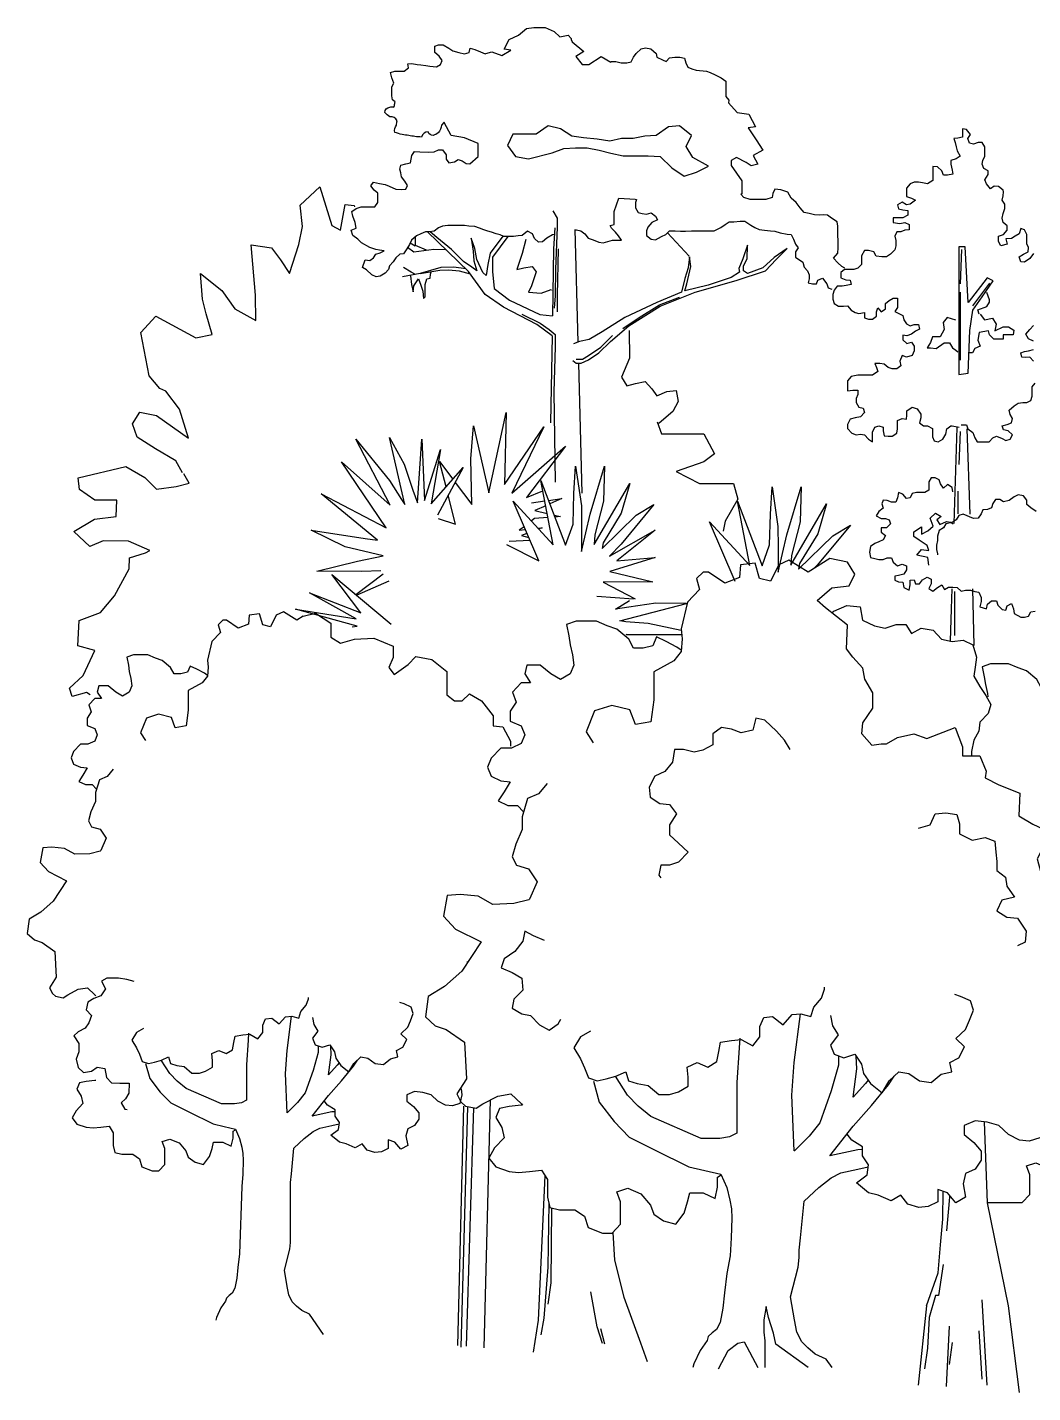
# Model space of a CAD drawing. Extents: x -0.07 to 1.79, y -0.88 to 0.27.
# Drawn here: x -0.075 to 0.722, y -0.811 to 0.271 of the extents above; entities that cross this region are included whole.
import ezdxf

# ---------------------------------------------------------------- set-up
doc = ezdxf.new("R2010")
doc.units = 0
doc.header["$LTSCALE"] = 0.5
doc.header["$MEASUREMENT"] = 0
doc.layers.add('TREES', color=7, linetype='CONTINUOUS')

msp = doc.modelspace()

# ---------------------------------------------------------------- linework, layer by layer
at = {"layer": 'TREES'}
for p, q in [((0.4496, 0.0895), (0.4324, 0.108)), ((0.6578, -0.0451), (0.6633, -0.046)), ((0.2739, -0.4702), (0.2739, -0.4694)), ((0.2661, -0.7737), (0.271, -0.5841)), ((0.2871, -0.7755), (0.2921, -0.579))]:
    msp.add_line(p, q, dxfattribs=at)
msp.add_lwpolyline([(0.2552, 0.1953), (0.2534, 0.1933, -0.104351), (0.2507, 0.1871, -0.063312), (0.2468, 0.185, -0.359304), (0.2428, 0.1879, 0.346354), (0.2375, 0.1838, -0.011926), (0.2322, 0.1842, -0.000846), (0.2273, 0.185, 0.004158), (0.222, 0.1858, -0.031091), (0.2163, 0.1875, -0.204096), (0.2176, 0.1933, 0.007883), (0.2181, 0.1966, 0.32701), (0.2123, 0.1999, -0.019597), (0.2083, 0.2032, -0.373033), (0.2123, 0.2074, -0.207059), (0.2154, 0.2074, 0.052957), (0.2163, 0.2103, 0.015503), (0.2165, 0.2118), (0.2145, 0.2134), (0.2139, 0.2164), (0.2139, 0.2235), (0.2154, 0.2266), (0.2139, 0.2308), (0.213, 0.235), (0.2162, 0.2359), (0.2238, 0.2359), (0.2272, 0.2387), (0.2267, 0.2417), (0.2299, 0.2421), (0.2339, 0.2413), (0.2369, 0.2409), (0.2409, 0.2405), (0.244, 0.2399), (0.2493, 0.2395), (0.2525, 0.2413), (0.2538, 0.2444), (0.2514, 0.2478), (0.2481, 0.2508), (0.2481, 0.2557), (0.251, 0.2569), (0.2546, 0.2569), (0.259, 0.2541), (0.2622, 0.252), (0.267, 0.2508), (0.2715, 0.2496), (0.2753, 0.2508), (0.2759, 0.2541), (0.2797, 0.2532), (0.2841, 0.2512), (0.2879, 0.2497), (0.2883, 0.25), (0.2931, 0.2513), (0.3011, 0.2484), (0.3082, 0.2525), (0.3029, 0.2533), (0.3068, 0.2612), (0.3143, 0.2645), (0.3205, 0.2699), (0.3263, 0.2707), (0.3355, 0.2707), (0.3426, 0.2674), (0.347, 0.2633), (0.3537, 0.2645), (0.3559, 0.262), (0.3559, 0.2612), (0.3567, 0.2591), (0.366, 0.2517), (0.3598, 0.2475), (0.3647, 0.2413), (0.37, 0.2413), (0.3797, 0.2475), (0.3873, 0.243), (0.388, 0.2437), (0.3915, 0.2437), (0.3955, 0.2425), (0.4, 0.2425), (0.4036, 0.2433), (0.4053, 0.247), (0.4074, 0.25), (0.4114, 0.2537), (0.415, 0.2545), (0.419, 0.2537), (0.4234, 0.25), (0.4238, 0.247), (0.4283, 0.245), (0.4312, 0.2437), (0.4339, 0.2466), (0.438, 0.247), (0.442, 0.247), (0.4458, 0.2462), (0.4468, 0.2425), (0.4485, 0.2391), (0.4517, 0.2379), (0.455, 0.2367), (0.4631, 0.2359), (0.4662, 0.235), (0.4702, 0.233), (0.4747, 0.2308), (0.4785, 0.228), (0.4785, 0.216), (0.4808, 0.213), (0.4805, 0.2109)], format="xyb", dxfattribs=at)
for points in [[(0.4805, 0.2109), (0.4875, 0.2032), (0.4968, 0.202), (0.5021, 0.192), (0.4963, 0.1912), (0.5025, 0.1817), (0.5078, 0.1734), (0.5003, 0.1693), (0.5038, 0.1622), (0.4985, 0.161), (0.4946, 0.1635), (0.487, 0.1676), (0.4828, 0.1651)], [(0.2758, 0.1627), (0.2823, 0.1685), (0.2823, 0.1787), (0.2714, 0.1831), (0.261, 0.185), (0.2553, 0.1952), (0.2552, 0.1953)], [(0.6982, 0.1416), (0.6946, 0.1445), (0.6912, 0.1449), (0.6881, 0.1428), (0.6849, 0.1466), (0.6838, 0.1498), (0.6863, 0.154), (0.6863, 0.1571), (0.6829, 0.1588), (0.6816, 0.1622), (0.682, 0.1653), (0.6838, 0.1687), (0.6838, 0.176), (0.6816, 0.1794), (0.6784, 0.1794), (0.6746, 0.1781), (0.6715, 0.179), (0.6701, 0.1826), (0.6724, 0.1859), (0.6692, 0.1897), (0.6659, 0.1903), (0.6659, 0.1838), (0.6623, 0.183), (0.6592, 0.1826), (0.6601, 0.1794), (0.661, 0.176), (0.6618, 0.1729), (0.6641, 0.1687), (0.661, 0.1666), (0.6567, 0.1653), (0.6567, 0.1622), (0.6578, 0.1575), (0.6583, 0.1544), (0.654, 0.1535), (0.6509, 0.1535), (0.6495, 0.1571), (0.6461, 0.1601), (0.6426, 0.1605), (0.6426, 0.1493), (0.6383, 0.1466), (0.6343, 0.1475), (0.6311, 0.1481), (0.6278, 0.1481), (0.6246, 0.1466), (0.6215, 0.1432), (0.6215, 0.1367), (0.6255, 0.1355), (0.6287, 0.1338), (0.6246, 0.1306), (0.6215, 0.1302), (0.6181, 0.1321), (0.6145, 0.1302), (0.6154, 0.1268), (0.6186, 0.126), (0.6228, 0.1256), (0.6228, 0.122), (0.6186, 0.1199), (0.6112, 0.1199), (0.6112, 0.1161), (0.6163, 0.1153), (0.6204, 0.1161), (0.6237, 0.1144), (0.6237, 0.1104), (0.6204, 0.11), (0.6172, 0.1088), (0.6141, 0.1088), (0.6123, 0.1052), (0.6132, 0.1018), (0.6132, 0.0976), (0.6123, 0.0945), (0.6089, 0.0911), (0.6058, 0.089), (0.602, 0.089), (0.5975, 0.0894), (0.5957, 0.0928), (0.5914, 0.094), (0.5883, 0.094), (0.586, 0.0898), (0.586, 0.0829), (0.5831, 0.0798), (0.58, 0.0789), (0.5726, 0.0789), (0.5695, 0.0764), (0.5695, 0.0722), (0.5735, 0.0707), (0.5769, 0.0703), (0.5777, 0.0669), (0.5739, 0.0661), (0.5708, 0.0657), (0.5668, 0.0657), (0.5643, 0.0625), (0.5634, 0.0591), (0.5634, 0.0554), (0.5643, 0.0518), (0.5677, 0.0497), (0.5717, 0.0497), (0.5748, 0.0501), (0.5777, 0.0467), (0.5809, 0.0449), (0.584, 0.044), (0.5883, 0.0449), (0.5883, 0.0406), (0.5914, 0.0394), (0.5948, 0.0394), (0.5979, 0.0419), (0.5979, 0.0453), (0.5988, 0.0484), (0.6015, 0.0453), (0.6049, 0.0476), (0.6049, 0.0518), (0.608, 0.0543), (0.6112, 0.0562), (0.6145, 0.0562), (0.6145, 0.0488), (0.6123, 0.0457), (0.6186, 0.0423), (0.6195, 0.039), (0.6215, 0.0358), (0.6246, 0.0341), (0.6278, 0.0354), (0.6311, 0.0354), (0.632, 0.0316), (0.6287, 0.0299), (0.6255, 0.0276), (0.6219, 0.0263), (0.6186, 0.0268), (0.6186, 0.023), (0.6219, 0.0203), (0.6255, 0.0213), (0.6278, 0.0181), (0.6278, 0.0144), (0.626, 0.0108), (0.6215, 0.0095), (0.6181, 0.0108), (0.6163, 0.0062), (0.6172, 0.0026), (0.6141, 0.0001), (0.6103, 0.0001), (0.6071, 0.0013), (0.604, 0.0039), (0.6006, 0.0045), (0.5966, 0.0045), (0.5979, 0.0013), (0.5988, -0.002), (0.5948, -0.0048), (0.5831, -0.0048), (0.5777, -0.006), (0.5748, -0.0094), (0.5748, -0.0172), (0.5791, -0.0168), (0.5831, -0.0168), (0.5831, -0.0201), (0.5818, -0.0233), (0.5818, -0.0266), (0.584, -0.0302), (0.5874, -0.031), (0.5883, -0.0344), (0.5851, -0.0378), (0.5809, -0.0388), (0.5769, -0.0397), (0.5748, -0.0439), (0.5748, -0.047), (0.5782, -0.0508), (0.5818, -0.0521), (0.5851, -0.0517), (0.5883, -0.0521), (0.5914, -0.0556), (0.5948, -0.0577), (0.5948, -0.05), (0.5966, -0.046), (0.5997, -0.0451), (0.6031, -0.046), (0.6031, -0.0491), (0.604, -0.0529), (0.6071, -0.0533), (0.6103, -0.0533), (0.6141, -0.0508), (0.6145, -0.0474), (0.6145, -0.0409), (0.6181, -0.0392), (0.6215, -0.0397), (0.6219, -0.0365), (0.6219, -0.0332), (0.626, -0.0302), (0.6302, -0.0315), (0.6329, -0.0357), (0.6329, -0.0388), (0.632, -0.0426), (0.6352, -0.0451), (0.6383, -0.0451), (0.6421, -0.047), (0.6421, -0.0538), (0.6435, -0.0569), (0.6466, -0.0577), (0.6504, -0.0556), (0.6527, -0.0517), (0.6535, -0.0474), (0.6567, -0.0451), (0.6578, -0.0451)], [(0.3426, 0.1066), (0.3411, 0.1062), (0.3367, 0.1038), (0.3333, 0.1008), (0.3301, 0.1004), (0.327, 0.1034), (0.3253, 0.107), (0.3213, 0.1091), (0.3173, 0.1058), (0.3139, 0.1054), (0.3103, 0.105), (0.3027, 0.105), (0.2998, 0.1062), (0.2966, 0.107), (0.293, 0.1084), (0.29, 0.1091), (0.2869, 0.1103), (0.2833, 0.1115), (0.2797, 0.1129), (0.2749, 0.1133), (0.2715, 0.1137), (0.2582, 0.1137), (0.2542, 0.1133), (0.251, 0.1119), (0.2476, 0.1091), (0.2436, 0.1087), (0.2405, 0.1087), (0.2369, 0.107), (0.2335, 0.1054), (0.2295, 0.102), (0.228, 0.0987), (0.2259, 0.0951), (0.2232, 0.0913), (0.2202, 0.0909), (0.217, 0.088), (0.2149, 0.085), (0.2122, 0.0818), (0.2113, 0.0789), (0.2086, 0.0759), (0.2048, 0.0735), (0.2016, 0.0731), (0.1981, 0.0747), (0.194, 0.0785), (0.1907, 0.0805), (0.1928, 0.0864), (0.1964, 0.086), (0.1993, 0.088), (0.2012, 0.0909), (0.2048, 0.0921), (0.2078, 0.0937), (0.2042, 0.0941), (0.2012, 0.0947), (0.1964, 0.0963), (0.19, 0.1), (0.1871, 0.1028), (0.1831, 0.1058), (0.1818, 0.1099), (0.1858, 0.1115), (0.1848, 0.1161), (0.1831, 0.1212), (0.1822, 0.1248), (0.1858, 0.1273), (0.1896, 0.1285), (0.2004, 0.1285), (0.2029, 0.1319), (0.2029, 0.1394), (0.1999, 0.1418), (0.1972, 0.1451), (0.1993, 0.1481), (0.2042, 0.1471), (0.2086, 0.1463), (0.2118, 0.1448), (0.217, 0.1426), (0.2215, 0.1422), (0.2251, 0.1426), (0.2263, 0.1455), (0.2242, 0.1489), (0.2215, 0.1523), (0.221, 0.1554), (0.2202, 0.1584), (0.221, 0.1614), (0.2251, 0.1626), (0.2286, 0.1633), (0.2299, 0.1691), (0.232, 0.1724), (0.236, 0.172), (0.2428, 0.1717), (0.2476, 0.172), (0.251, 0.1736), (0.2542, 0.1736), (0.2569, 0.1697), (0.2569, 0.1663), (0.259, 0.1633), (0.2635, 0.1641), (0.2666, 0.1659), (0.2696, 0.1649), (0.2727, 0.1629), (0.2758, 0.1627)], [(0.4828, 0.1651), (0.4828, 0.1612), (0.4911, 0.1491), (0.4911, 0.1389), (0.4904, 0.1386)], [(0.0481, -0.0823), (0.0429, -0.0727), (0.0268, -0.0631), (0.0122, -0.0541), (0.0085, -0.0434), (0.0142, -0.0342), (0.0275, -0.0368), (0.0528, -0.0547), (0.0457, -0.0319), (0.0349, -0.0176), (0.0301, -0.0154), (0.0218, -0.0055), (0.0151, 0.029), (0.0269, 0.0418), (0.0587, 0.0247), (0.0717, 0.0274), (0.067, 0.0436), (0.0639, 0.0554), (0.0624, 0.0757), (0.0792, 0.0621), (0.0897, 0.0478), (0.1063, 0.0385), (0.106, 0.0585), (0.1025, 0.0984), (0.1185, 0.0959), (0.1257, 0.0866), (0.1328, 0.0758), (0.1403, 0.0987), (0.1433, 0.113), (0.1414, 0.1299), (0.157, 0.1443), (0.1664, 0.1137), (0.1732, 0.1101), (0.1769, 0.1303), (0.184, 0.1296), (0.1845, 0.1285)], [(0.5727, 0.0799), (0.5704, 0.0812), (0.5672, 0.0842), (0.5638, 0.0877), (0.5672, 0.0917), (0.5676, 0.0959), (0.5676, 0.102), (0.5672, 0.1055), (0.5672, 0.1131), (0.5666, 0.1166), (0.5623, 0.1196), (0.559, 0.1218), (0.5558, 0.1222), (0.5524, 0.1218), (0.5488, 0.1222), (0.5444, 0.1232), (0.5406, 0.1241), (0.5374, 0.1277), (0.5341, 0.1319), (0.5303, 0.1354), (0.5277, 0.14), (0.5222, 0.1419), (0.5174, 0.1425), (0.5157, 0.139), (0.5153, 0.1358), (0.5102, 0.1344), (0.4978, 0.1344), (0.4929, 0.1358), (0.4904, 0.1386)], [(0.7222, 0.0915), (0.7193, 0.0875), (0.7152, 0.0846), (0.7121, 0.085), (0.711, 0.089), (0.7143, 0.0911), (0.7179, 0.0928), (0.7184, 0.0962), (0.717, 0.0993), (0.717, 0.1067), (0.7152, 0.1104), (0.7121, 0.1113), (0.711, 0.1071), (0.7078, 0.1052), (0.7047, 0.1035), (0.7004, 0.1031), (0.7013, 0.0989), (0.6964, 0.0976), (0.6946, 0.101), (0.6946, 0.1052), (0.6986, 0.1067), (0.7013, 0.11), (0.7013, 0.1134), (0.6982, 0.1161), (0.6973, 0.1195), (0.6982, 0.1231), (0.6995, 0.1273), (0.6995, 0.1306), (0.6973, 0.1338), (0.6982, 0.1371), (0.6986, 0.1403), (0.6982, 0.1416)], [(0.3593, 0.1103), (0.3601, 0.1103), (0.3637, 0.1095), (0.3669, 0.107), (0.3694, 0.1038), (0.3734, 0.1024), (0.3778, 0.1004), (0.3814, 0.1), (0.3888, 0.102), (0.396, 0.102), (0.3936, 0.1054), (0.3911, 0.1084), (0.388, 0.1115), (0.387, 0.1137), (0.3901, 0.1146), (0.3901, 0.1248), (0.3937, 0.1355), (0.4067, 0.1345), (0.4077, 0.1342), (0.407, 0.1319), (0.407, 0.1277), (0.4091, 0.1241), (0.4123, 0.1232), (0.4157, 0.1228), (0.4195, 0.1237), (0.4227, 0.1212), (0.4243, 0.1182), (0.4199, 0.116), (0.4167, 0.1125), (0.4157, 0.1095), (0.4157, 0.1059), (0.4195, 0.103), (0.4227, 0.1024), (0.4275, 0.105), (0.4309, 0.1065), (0.434, 0.1095), (0.4383, 0.1095), (0.4427, 0.1091), (0.4465, 0.1091), (0.4513, 0.1095), (0.4693, 0.1095), (0.4746, 0.1121), (0.4779, 0.1146), (0.4811, 0.1166), (0.4849, 0.1166), (0.4898, 0.1172), (0.4935, 0.1172), (0.4984, 0.1141), (0.5016, 0.1121), (0.5049, 0.1105), (0.5092, 0.1101), (0.514, 0.1095), (0.5174, 0.1091), (0.5216, 0.1079), (0.5271, 0.1069), (0.5303, 0.1065), (0.532, 0.103), (0.5336, 0.0988), (0.5357, 0.0959), (0.5336, 0.0929), (0.5336, 0.0887), (0.5395, 0.0846), (0.5406, 0.0806), (0.5433, 0.0777), (0.5444, 0.0745), (0.5444, 0.0715), (0.5438, 0.0684), (0.5471, 0.0674), (0.5503, 0.0674), (0.5514, 0.0705), (0.5552, 0.0719), (0.5585, 0.0674), (0.5596, 0.0644), (0.5626, 0.0632)], [(0.3414, 0.1254), (0.3448, 0.1196), (0.3448, 0.1124), (0.3437, 0.0792), (0.3433, 0.0579), (0.3425, 0.0482)], [(0.3409, 0.0263), (0.3288, 0.0354), (0.3023, 0.049), (0.2878, 0.0591), (0.2746, 0.0772), (0.2421, 0.1087)], [(0.2769, 0.1037), (0.2785, 0.0934), (0.2789, 0.0856), (0.2812, 0.0778), (0.2773, 0.0808), (0.2706, 0.0852), (0.2611, 0.0948), (0.2497, 0.1041), (0.2443, 0.1088)], [(0.343, 0.1118), (0.3421, 0.0953), (0.3412, 0.0422)], [(0.3616, 0.0214), (0.3591, 0.1106)], [(0.2323, 0.0974), (0.2285, 0.0997)], [(0.2414, 0.0941), (0.2327, 0.0978), (0.2327, 0.1047)], [(0.3019, 0.1053), (0.2919, 0.0919), (0.2899, 0.0827), (0.2887, 0.0742), (0.2859, 0.0764), (0.2812, 0.0867), (0.2796, 0.0956), (0.2769, 0.1037)], [(0.3059, 0.105), (0.2938, 0.0885), (0.2938, 0.0772), (0.2951, 0.0637), (0.3071, 0.0546), (0.3312, 0.0433), (0.3412, 0.0422)], [(0.3201, 0.1026), (0.3171, 0.0915), (0.313, 0.0788), (0.3185, 0.0803), (0.3251, 0.0813), (0.3282, 0.0769), (0.3247, 0.0659), (0.3223, 0.0608), (0.3323, 0.0602), (0.3401, 0.0629), (0.3404, 0.0625)], [(0.3573, 0.0067), (0.36, 0.0046), (0.3638, 0.0046), (0.3698, 0.0072), (0.3779, 0.0128), (0.3871, 0.0219), (0.4017, 0.0341), (0.4266, 0.0498), (0.4542, 0.0609), (0.4866, 0.0701), (0.5099, 0.0777), (0.5185, 0.0868), (0.5272, 0.0954), (0.5169, 0.0883), (0.5077, 0.0802), (0.4958, 0.0756), (0.4926, 0.0777), (0.4926, 0.0817), (0.4953, 0.0873), (0.4958, 0.098), (0.492, 0.0873), (0.4888, 0.0797), (0.4893, 0.0767), (0.4828, 0.0726), (0.4644, 0.0665), (0.446, 0.062), (0.4477, 0.0675), (0.4509, 0.0812), (0.4498, 0.0888), (0.4487, 0.0802), (0.446, 0.0716), (0.4433, 0.0609), (0.4239, 0.0528), (0.3984, 0.0407), (0.3806, 0.0295), (0.3703, 0.0234), (0.3627, 0.0219), (0.3579, 0.0199)], [(0.2564, 0.0945), (0.2473, 0.0948), (0.2315, 0.0926), (0.2264, 0.0963)], [(0.3456, 0.0951), (0.3448, 0.0583), (0.3448, 0.0453)], [(0.6651, 0.0947), (0.6641, 0.0676)], [(0.2725, 0.0793), (0.2631, 0.0808), (0.2528, 0.0804), (0.2363, 0.0756), (0.2225, 0.073)], [(0.2327, 0.0749), (0.2292, 0.0767), (0.2233, 0.0804)], [(0.2287, 0.0738), (0.2294, 0.0669), (0.2308, 0.0612), (0.2315, 0.0659), (0.235, 0.0715), (0.2368, 0.0665), (0.2386, 0.0616), (0.2389, 0.056), (0.2403, 0.0573), (0.2403, 0.0622), (0.2403, 0.0669), (0.2417, 0.0715), (0.2442, 0.0721), (0.2445, 0.0751), (0.2452, 0.0771)], [(0.2363, 0.0756), (0.252, 0.0782), (0.2591, 0.0786), (0.2674, 0.0778), (0.2759, 0.0754)], [(0.6875, 0.068), (0.6739, 0.05)], [(0.3968, 0.032), (0.4098, 0.0407), (0.426, 0.0508), (0.4417, 0.0569)], [(0.6641, 0.061), (0.6641, 0.0071)], [(0.6791, 0.0435), (0.6781, 0.047), (0.6852, 0.0496), (0.6875, 0.0531), (0.6875, 0.0549), (0.6852, 0.0606)], [(0.317, 0.0434), (0.3315, 0.0364), (0.3385, 0.0313), (0.3433, 0.0273), (0.3433, 0.0178), (0.3422, -0.0184), (0.3433, -0.0897)], [(0.68, 0.0435), (0.6833, 0.0391), (0.6898, 0.0404), (0.6926, 0.0356), (0.6917, 0.0303), (0.6982, 0.0334), (0.7025, 0.0334), (0.7067, 0.0308), (0.7062, 0.0272), (0.6982, 0.0272), (0.6982, 0.0237), (0.6908, 0.0237), (0.6875, 0.0272), (0.6866, 0.0303), (0.6791, 0.029), (0.6781, 0.0229), (0.68, 0.018), (0.6758, 0.0163), (0.6739, 0.0128), (0.6707, 0.0128)], [(0.6608, 0.0386), (0.6538, 0.0408), (0.6506, 0.0369), (0.6515, 0.0312), (0.6482, 0.0255), (0.6422, 0.0255), (0.6407, 0.0211), (0.6379, 0.0167), (0.6407, 0.0167), (0.645, 0.0163), (0.6515, 0.0207), (0.6557, 0.0207), (0.658, 0.0167), (0.6608, 0.015), (0.6623, 0.0137)], [(0.7222, 0.0221), (0.7184, 0.0238), (0.7161, 0.0276), (0.7193, 0.0312), (0.7222, 0.0345)], [(0.3409, 0.0263), (0.3397, -0.0427)], [(0.36, 0.0077), (0.3649, 0.0077), (0.3698, 0.0107), (0.3795, 0.0173), (0.3887, 0.0265)], [(0.4019, 0.0304), (0.4023, 0.0085), (0.3959, -0.0065), (0.4, -0.0132), (0.4069, -0.0114), (0.4147, -0.0099), (0.4199, -0.0157), (0.4238, -0.0213), (0.4319, -0.0178), (0.4391, -0.0171), (0.4408, -0.0257), (0.4366, -0.0336), (0.4258, -0.0428), (0.4241, -0.0434)], [(0.7222, 0.0062), (0.7193, 0.0095), (0.7161, 0.0091), (0.713, 0.0095), (0.7121, 0.0127), (0.7152, 0.0139), (0.7184, 0.0144), (0.7222, 0.0156)], [(0.3648, -0.0983), (0.362, 0.0046)], [(0.665, -0.0443), (0.6692, -0.0443), (0.6701, -0.0474), (0.6742, -0.0504), (0.6758, -0.0546), (0.6775, -0.0577), (0.6872, -0.0577), (0.6899, -0.0546), (0.693, -0.0533), (0.6973, -0.055), (0.7004, -0.0565), (0.7038, -0.0556), (0.7056, -0.0521), (0.7022, -0.0491), (0.6986, -0.0483), (0.6973, -0.0451), (0.7013, -0.0439), (0.7047, -0.0426), (0.7056, -0.0392), (0.7038, -0.0361), (0.7029, -0.0327), (0.7069, -0.0292), (0.7101, -0.0271), (0.7139, -0.0266), (0.717, -0.0266), (0.7202, -0.025), (0.7213, -0.0216), (0.7213, -0.0142), (0.7235, -0.0111)], [(0.2641, -0.0898), (0.2772, -0.1074), (0.2766, -0.0712), (0.2786, -0.0449), (0.2908, -0.0981), (0.3044, -0.0344), (0.3032, -0.0916), (0.3344, -0.0458), (0.3089, -0.0984), (0.3514, -0.061), (0.3205, -0.1018), (0.3336, -0.0964)], [(0.4242, -0.0419), (0.4275, -0.0513), (0.4611, -0.0513), (0.4695, -0.0671), (0.4611, -0.0734), (0.4393, -0.0812), (0.4577, -0.0907), (0.4846, -0.0907), (0.4879, -0.1032), (0.4779, -0.1205), (0.4765, -0.1284)], [(0.6595, -0.1225), (0.6618, -0.0464)], [(0.6641, -0.0495), (0.6632, -0.0757)], [(0.6694, -0.0475), (0.6718, -0.1151)], [(0.2052, -0.1598), (0.1902, -0.1603), (0.1545, -0.1602), (0.1868, -0.1523), (0.2072, -0.1479), (0.1771, -0.1409), (0.1501, -0.1276), (0.1928, -0.1342), (0.2026, -0.1356), (0.158, -0.0989), (0.2094, -0.1259), (0.174, -0.0736), (0.2125, -0.1079), (0.1853, -0.0557), (0.212, -0.0884), (0.2215, -0.1035), (0.2243, -0.1074), (0.2122, -0.0542), (0.2236, -0.0755), (0.2307, -0.0959), (0.2342, -0.1061), (0.2376, -0.0555), (0.2397, -0.1041), (0.2526, -0.0637), (0.2452, -0.1068), (0.2704, -0.0781), (0.25, -0.1157)], [(0.2569, -0.0934), (0.2517, -0.0732), (0.2623, -0.0873)], [(-0.025, -0.258), (-0.028, -0.2563), (-0.0392, -0.2595), (-0.0413, -0.2528), (-0.0305, -0.2428), (-0.0213, -0.2231), (-0.0349, -0.2193), (-0.0338, -0.1993), (-0.0168, -0.1929), (-0.0058, -0.1797), (0.0059, -0.1583), (0.0062, -0.1495), (0.0189, -0.1455), (0.0223, -0.1439), (0.0054, -0.1363), (-0.0146, -0.136), (-0.0253, -0.1406), (-0.0379, -0.1288), (-0.0216, -0.119), (-0.0044, -0.1169), (-0.004, -0.104), (-0.0214, -0.1038), (-0.0335, -0.0955), (-0.0344, -0.0863), (0.0033, -0.0773), (0.0182, -0.086), (0.0274, -0.0952), (0.0432, -0.093), (0.0533, -0.0904), (0.0493, -0.0831)], [(0.3047, -0.1389), (0.3304, -0.152), (0.31, -0.1047), (0.3417, -0.1392), (0.3321, -0.0883), (0.3516, -0.1395), (0.3575, -0.1228), (0.3581, -0.0985), (0.3595, -0.077), (0.3641, -0.1084), (0.3643, -0.1248), (0.3643, -0.1446), (0.3711, -0.1149), (0.3825, -0.077), (0.3816, -0.1047), (0.3748, -0.1313), (0.3742, -0.1389), (0.4025, -0.0906), (0.3957, -0.1143), (0.3813, -0.1378), (0.3805, -0.1423), (0.4076, -0.1158), (0.4215, -0.1073), (0.3955, -0.1387), (0.3864, -0.1483), (0.4226, -0.1276), (0.3921, -0.152), (0.4226, -0.1494), (0.3867, -0.1605), (0.4206, -0.1687), (0.3813, -0.1689), (0.4066, -0.182)], [(0.6583, -0.0973), (0.6578, -0.0939), (0.654, -0.0914), (0.6509, -0.0943), (0.6486, -0.091), (0.6475, -0.0878), (0.6444, -0.0861), (0.6412, -0.0861), (0.6394, -0.0893), (0.6394, -0.096), (0.6361, -0.0979), (0.6296, -0.0979), (0.626, -0.0987), (0.6246, -0.1021), (0.6215, -0.1025), (0.6186, -0.0992), (0.6154, -0.0979), (0.6145, -0.1021), (0.6132, -0.1055), (0.6098, -0.1055), (0.6062, -0.1042), (0.6031, -0.1038), (0.602, -0.1069), (0.6031, -0.1103), (0.5997, -0.1128), (0.5975, -0.1164), (0.6015, -0.1185), (0.6049, -0.1185), (0.608, -0.1194), (0.6089, -0.1227), (0.6058, -0.1259), (0.6015, -0.1259), (0.6015, -0.1292), (0.6049, -0.132), (0.6031, -0.1353), (0.5997, -0.137), (0.5966, -0.1383), (0.5932, -0.1406), (0.5923, -0.1452), (0.5932, -0.1492), (0.5966, -0.15), (0.5997, -0.1509), (0.6031, -0.1509), (0.6062, -0.1496), (0.6098, -0.1496), (0.6112, -0.153), (0.6145, -0.1559), (0.6181, -0.1547), (0.6215, -0.1559), (0.6215, -0.1591), (0.6195, -0.1625), (0.6154, -0.1637), (0.6123, -0.1641), (0.6123, -0.1673), (0.6154, -0.1685), (0.6186, -0.169), (0.6195, -0.1732), (0.6237, -0.1751), (0.6246, -0.1711), (0.6246, -0.1673), (0.6278, -0.1669), (0.6287, -0.1702), (0.632, -0.1702), (0.6343, -0.1669), (0.6379, -0.165), (0.6412, -0.1664), (0.6412, -0.1702), (0.6394, -0.1738), (0.6426, -0.1759), (0.6461, -0.1732), (0.6495, -0.1711), (0.6518, -0.1746), (0.6549, -0.1728), (0.6583, -0.1728), (0.6618, -0.1732), (0.665, -0.1759), (0.6684, -0.1751), (0.6724, -0.1751), (0.6758, -0.1763), (0.6789, -0.1767), (0.6807, -0.181), (0.6807, -0.1841), (0.6798, -0.1883), (0.6849, -0.19), (0.6858, -0.1862), (0.689, -0.1837), (0.693, -0.1837), (0.6941, -0.1871), (0.6973, -0.1904), (0.7004, -0.191), (0.7013, -0.1875), (0.7047, -0.1858), (0.7065, -0.19), (0.7069, -0.1936), (0.7121, -0.1965), (0.7152, -0.1965), (0.7184, -0.1957), (0.7202, -0.1923), (0.7235, -0.1919)], [(0.486, -0.1683), (0.4657, -0.1211), (0.4974, -0.1556), (0.4878, -0.1047), (0.5073, -0.1559), (0.5132, -0.1392), (0.5138, -0.1149), (0.5152, -0.0934), (0.5197, -0.1248), (0.52, -0.1412), (0.52, -0.161), (0.5268, -0.1313), (0.5381, -0.0934), (0.5373, -0.1211), (0.5305, -0.1477), (0.5299, -0.1553), (0.5582, -0.1069), (0.5514, -0.1307), (0.537, -0.1542), (0.5361, -0.1587), (0.5633, -0.1321), (0.5772, -0.1237), (0.5511, -0.1551), (0.5488, -0.1576)], [(0.6623, -0.0968), (0.6623, -0.1148)], [(0.2507, -0.1183), (0.2645, -0.123), (0.2586, -0.0999)], [(0.3245, -0.106), (0.3352, -0.1045)], [(0.3381, -0.1041), (0.3486, -0.1026), (0.3391, -0.1068)], [(0.7244, -0.1128), (0.7202, -0.1099), (0.717, -0.1074), (0.717, -0.1038), (0.7143, -0.1004), (0.7101, -0.0996), (0.7069, -0.1013), (0.7029, -0.1042), (0.6986, -0.1051), (0.6955, -0.1034), (0.6921, -0.1034), (0.6899, -0.1065), (0.689, -0.1099), (0.6858, -0.1112), (0.682, -0.1116), (0.6807, -0.1147), (0.6784, -0.1181), (0.6746, -0.1185), (0.6666, -0.1151), (0.6632, -0.116), (0.661, -0.1194), (0.6578, -0.1215), (0.6527, -0.1227), (0.6509, -0.1259), (0.6475, -0.128), (0.6461, -0.1324), (0.6461, -0.1358), (0.6453, -0.1395), (0.6453, -0.1431), (0.6461, -0.1465), (0.6461, -0.1473)], [(0.3376, -0.1177), (0.327, -0.1185), (0.3245, -0.1204)], [(0.3359, -0.1083), (0.3272, -0.1121), (0.337, -0.1144)], [(0.3425, -0.1157), (0.3476, -0.1169), (0.3431, -0.1173)], [(0.6394, -0.1555), (0.6384, -0.1493), (0.6298, -0.1475), (0.6336, -0.143), (0.6394, -0.1439), (0.6379, -0.1398), (0.6317, -0.1357), (0.6274, -0.1326), (0.6274, -0.129), (0.6336, -0.1249), (0.6336, -0.1308), (0.6384, -0.1281), (0.6427, -0.1245), (0.6403, -0.1182), (0.6447, -0.1141), (0.649, -0.1168), (0.6456, -0.1195), (0.648, -0.1231), (0.6533, -0.1209), (0.6567, -0.1213), (0.6586, -0.1227)], [(0.3187, -0.1249), (0.3149, -0.1278), (0.3197, -0.1272)], [(0.3296, -0.1261), (0.3329, -0.1257), (0.3302, -0.1267)], [(0.3234, -0.1358), (0.3069, -0.1366)], [(0.321, -0.1302), (0.3166, -0.1319), (0.3224, -0.1334)], [(0.5942, -0.2981), (0.5863, -0.289), (0.587, -0.2803), (0.595, -0.2688), (0.595, -0.2565), (0.5885, -0.2456), (0.587, -0.2369), (0.5791, -0.2282), (0.574, -0.2217), (0.5748, -0.2029), (0.5574, -0.1892), (0.5509, -0.1834), (0.5625, -0.1733), (0.5762, -0.1718), (0.5806, -0.1624), (0.5748, -0.153), (0.561, -0.1501), (0.5437, -0.1609), (0.5285, -0.1515), (0.5205, -0.1552), (0.514, -0.1682), (0.5053, -0.166), (0.5017, -0.1537), (0.4901, -0.1551), (0.4894, -0.1653), (0.4778, -0.1696), (0.4648, -0.1609), (0.4605, -0.1609), (0.4554, -0.166), (0.4576, -0.1747)], [(0.1825, -0.2043), (0.1865, -0.2037), (0.1377, -0.1903), (0.1857, -0.1979), (0.1487, -0.1772), (0.1894, -0.1931), (0.1664, -0.1627), (0.2135, -0.2022)], [(0.1855, -0.1787), (0.2071, -0.1623)], [(0.2116, -0.168), (0.1861, -0.1792)], [(0.4576, -0.1747), (0.4482, -0.1848), (0.4431, -0.2058), (0.4438, -0.2137), (0.4431, -0.2239), (0.4373, -0.2311), (0.4214, -0.2398), (0.4214, -0.2622), (0.4192, -0.2796), (0.4069, -0.2817), (0.4026, -0.2701), (0.3881, -0.2665), (0.3744, -0.2709), (0.3678, -0.2875), (0.3734, -0.2961)], [(0.4054, -0.1824), (0.3762, -0.1802)], [(0.4432, -0.2071), (0.4171, -0.2017), (0.3993, -0.2002), (0.3945, -0.1996), (0.4473, -0.1857), (0.4231, -0.1854), (0.4018, -0.1886), (0.3911, -0.1902), (0.4023, -0.1834)], [(0.6566, -0.2156), (0.6574, -0.1899), (0.6579, -0.1742)], [(0.6596, -0.1763), (0.6596, -0.2111)], [(0.6738, -0.1741), (0.6749, -0.2191)], [(0.1438, -0.1959), (0.1387, -0.1991), (0.128, -0.1925), (0.1224, -0.1951), (0.1178, -0.2042), (0.1117, -0.2027), (0.1091, -0.194), (0.101, -0.1951), (0.1005, -0.2022), (0.0923, -0.2052), (0.0831, -0.1991), (0.0801, -0.1991), (0.0765, -0.2027), (0.0781, -0.2088)], [(0.1438, -0.1959), (0.1536, -0.1933), (0.1656, -0.2013), (0.1656, -0.2125), (0.1732, -0.2173), (0.1843, -0.2141), (0.1997, -0.2133), (0.215, -0.2197), (0.215, -0.2285), (0.2116, -0.2365), (0.2159, -0.2421), (0.2269, -0.2341), (0.2329, -0.2277), (0.2457, -0.2301), (0.2576, -0.2397), (0.2576, -0.2493), (0.2576, -0.2581), (0.2636, -0.2628), (0.2696, -0.2628), (0.2755, -0.2573), (0.2849, -0.2628), (0.2943, -0.2748), (0.2943, -0.2828), (0.3019, -0.2836), (0.3079, -0.2948), (0.3079, -0.2988)], [(0.5627, -0.1934), (0.564, -0.1918), (0.5744, -0.1874), (0.5849, -0.1883), (0.5867, -0.1989), (0.5963, -0.2034), (0.6048, -0.2052), (0.6134, -0.2025), (0.621, -0.2025), (0.6257, -0.2096), (0.6333, -0.2052), (0.6427, -0.2069), (0.6494, -0.2141), (0.6579, -0.2159), (0.6665, -0.2149), (0.6741, -0.2185), (0.677, -0.2283), (0.676, -0.2363), (0.675, -0.2434), (0.6798, -0.2514), (0.6846, -0.2586), (0.6884, -0.2657), (0.6864, -0.2728), (0.6798, -0.2799), (0.6788, -0.287), (0.675, -0.2941), (0.6732, -0.3031), (0.6732, -0.3064)], [(0.4432, -0.2227), (0.4397, -0.2203), (0.4312, -0.2159), (0.4236, -0.2123), (0.4207, -0.2194), (0.4131, -0.2212), (0.4055, -0.2212), (0.4017, -0.2141), (0.3922, -0.2061), (0.3846, -0.2034), (0.3761, -0.1998), (0.36, -0.1998), (0.3524, -0.2025), (0.3542, -0.2114), (0.3552, -0.2185), (0.3571, -0.2265), (0.358, -0.2345), (0.3552, -0.2416), (0.3476, -0.2461), (0.34, -0.2416), (0.3315, -0.2345), (0.321, -0.2345), (0.3192, -0.2416), (0.3239, -0.2487), (0.3163, -0.2487), (0.3096, -0.2559), (0.3125, -0.2639), (0.3078, -0.271), (0.3078, -0.279), (0.3163, -0.2826), (0.3192, -0.2897), (0.3163, -0.2968), (0.3087, -0.3004), (0.3002, -0.3004), (0.2926, -0.3084), (0.2897, -0.3155), (0.2926, -0.3226), (0.3002, -0.3262), (0.3078, -0.3271), (0.303, -0.3351), (0.2983, -0.3422), (0.3058, -0.3458), (0.3134, -0.3458), (0.3183, -0.3509)], [(0.0781, -0.2088), (0.0714, -0.2159), (0.0679, -0.2307), (0.0684, -0.2363), (0.0679, -0.2434), (0.0638, -0.2485), (0.0526, -0.2546), (0.0526, -0.2704), (0.051, -0.2826), (0.0424, -0.2842), (0.0393, -0.276), (0.0291, -0.2735), (0.0195, -0.2765), (0.0149, -0.2882), (0.0188, -0.2943)], [(0.4001, -0.2105), (0.3996, -0.2103), (0.4435, -0.2102)], [(0.0679, -0.2427), (0.0655, -0.241), (0.0595, -0.2378), (0.0541, -0.2353), (0.0521, -0.2403), (0.0467, -0.2416), (0.0414, -0.2416), (0.0387, -0.2365), (0.032, -0.2309), (0.0267, -0.229), (0.0207, -0.2265), (0.0093, -0.2265), (0.004, -0.2284), (0.0053, -0.2346), (0.006, -0.2397), (0.0073, -0.2453), (0.008, -0.2509), (0.006, -0.2559), (0.0006, -0.2591), (-0.0047, -0.2559), (-0.0107, -0.2509), (-0.0181, -0.2509), (-0.0194, -0.2559), (-0.0161, -0.261), (-0.0214, -0.261), (-0.0261, -0.266), (-0.0241, -0.2716), (-0.0274, -0.2766), (-0.0274, -0.2823), (-0.0214, -0.2848), (-0.0194, -0.2898), (-0.0214, -0.2948), (-0.0268, -0.2973), (-0.0328, -0.2973), (-0.0381, -0.3029), (-0.0402, -0.308), (-0.0381, -0.313), (-0.0328, -0.3155), (-0.0274, -0.3161), (-0.0308, -0.3217), (-0.0341, -0.3267), (-0.0288, -0.3293), (-0.0234, -0.3293), (-0.02, -0.3329)], [(0.7405, -0.2511), (0.735, -0.2524), (0.7283, -0.2524), (0.725, -0.2461), (0.7167, -0.2391), (0.71, -0.2367), (0.7025, -0.2336), (0.6883, -0.2336), (0.6816, -0.236), (0.6832, -0.2438), (0.6841, -0.25), (0.6857, -0.2571), (0.686, -0.2596)], [(0.5295, -0.3014), (0.5249, -0.2941), (0.5186, -0.2869), (0.5093, -0.2781), (0.5023, -0.2767), (0.5, -0.2861), (0.4907, -0.2883), (0.4829, -0.2854), (0.4752, -0.284), (0.4682, -0.289), (0.4682, -0.2978), (0.4604, -0.3021), (0.4534, -0.3035), (0.4449, -0.3014), (0.4379, -0.3014), (0.4364, -0.3115), (0.4302, -0.3189), (0.4224, -0.3225), (0.4178, -0.3312), (0.4185, -0.3392), (0.4263, -0.3443), (0.434, -0.3451), (0.4395, -0.3523), (0.434, -0.361), (0.434, -0.369), (0.441, -0.3756), (0.4488, -0.3828), (0.441, -0.3908), (0.434, -0.393), (0.427, -0.393), (0.4255, -0.401), (0.427, -0.4032)], [(0.5942, -0.2981), (0.6015, -0.297), (0.6058, -0.297), (0.6145, -0.2919), (0.6275, -0.289), (0.6377, -0.2926), (0.6601, -0.284), (0.6659, -0.2992), (0.6659, -0.3064), (0.6796, -0.3064), (0.6847, -0.3187), (0.684, -0.3238), (0.6948, -0.3295), (0.7114, -0.3361), (0.7107, -0.3541), (0.7216, -0.3607), (0.7295, -0.3643), (0.7324, -0.3737), (0.7252, -0.3881), (0.7281, -0.399), (0.7353, -0.4026), (0.7353, -0.4113), (0.7317, -0.4229)], [(-0.0069, -0.3171), (-0.0116, -0.3229), (-0.0177, -0.3254), (-0.0208, -0.3356), (-0.0208, -0.3427), (-0.0244, -0.3509), (-0.0264, -0.358), (-0.0239, -0.3626), (-0.0172, -0.3646), (-0.0124, -0.3718), (-0.0167, -0.3814), (-0.017, -0.3819), (-0.0254, -0.384), (-0.0371, -0.3845), (-0.0453, -0.3799), (-0.0554, -0.3789), (-0.0626, -0.3794), (-0.0646, -0.3911), (-0.058, -0.3982), (-0.0437, -0.4054), (-0.0544, -0.4217), (-0.0641, -0.4303), (-0.0733, -0.4359), (-0.0748, -0.4471), (-0.0692, -0.4522), (-0.0631, -0.4543), (-0.0529, -0.4614), (-0.0519, -0.4818), (-0.0572, -0.4902), (-0.0549, -0.4947), (-0.0525, -0.4969), (-0.0465, -0.4981), (-0.0428, -0.4958), (-0.0344, -0.4913), (-0.0272, -0.4902), (-0.0212, -0.4958), (-0.0205, -0.4964)], [(0.3369, -0.3285), (0.3302, -0.3367), (0.3215, -0.3403), (0.3172, -0.3548), (0.3172, -0.3649), (0.3121, -0.3765), (0.3092, -0.3866), (0.3128, -0.3931), (0.3222, -0.396), (0.3291, -0.4062), (0.323, -0.4199), (0.3225, -0.4206), (0.3107, -0.4235), (0.294, -0.4242), (0.2824, -0.4177), (0.268, -0.4162), (0.2579, -0.417), (0.255, -0.4336), (0.2644, -0.4437), (0.2846, -0.4539), (0.2694, -0.477), (0.2557, -0.4893), (0.2426, -0.4972), (0.2405, -0.5132), (0.2484, -0.5204), (0.2571, -0.5233), (0.2716, -0.5334), (0.273, -0.5624), (0.2654, -0.5743), (0.2687, -0.5807), (0.2722, -0.5839), (0.2807, -0.5856), (0.2859, -0.5823), (0.2979, -0.576), (0.3081, -0.5743), (0.3166, -0.5823), (0.3175, -0.5832)], [(0.6311, -0.3639), (0.6404, -0.361), (0.6443, -0.3523), (0.6529, -0.3516), (0.6614, -0.353), (0.6637, -0.3603), (0.6637, -0.3683), (0.6737, -0.3734), (0.6839, -0.3712), (0.6916, -0.3741), (0.6924, -0.3828), (0.6932, -0.3901), (0.6932, -0.3974), (0.7001, -0.4025), (0.701, -0.4098), (0.7071, -0.4185), (0.6971, -0.4207), (0.6932, -0.4293), (0.701, -0.4344), (0.7095, -0.4352), (0.7165, -0.4453), (0.7157, -0.4541), (0.7095, -0.457)], [(0.3348, -0.4527), (0.3262, -0.449), (0.3192, -0.4453), (0.3177, -0.4534), (0.3114, -0.4614), (0.3029, -0.4672), (0.3006, -0.4744), (0.3092, -0.4781), (0.3169, -0.4825), (0.3177, -0.492), (0.3107, -0.4992), (0.3092, -0.5065), (0.3169, -0.5108), (0.3239, -0.5123), (0.3309, -0.5196), (0.3387, -0.5239), (0.3457, -0.5188), (0.3479, -0.5152)], [(0.0098, -0.4852), (0.0039, -0.4836), (-0.0027, -0.4827), (-0.0117, -0.4825), (-0.0161, -0.4851), (-0.0128, -0.4911), (-0.0166, -0.4966), (-0.0221, -0.4988), (-0.0268, -0.5017), (-0.0281, -0.5076), (-0.0239, -0.5122), (-0.026, -0.5181), (-0.0289, -0.5222), (-0.0344, -0.5251), (-0.038, -0.5284), (-0.0341, -0.5344), (-0.0339, -0.5411), (-0.0362, -0.5467), (-0.0345, -0.5534), (-0.0304, -0.5573), (-0.0239, -0.5563), (-0.0195, -0.553), (-0.0133, -0.5542), (-0.012, -0.5614), (-0.0082, -0.5656), (-0.0015, -0.5657), (0.006, -0.5658), (0.0057, -0.5737), (0.0031, -0.5781), (-0.0005, -0.5814), (0.0024, -0.5863), (0.0043, -0.5867)], [(0.3712, -0.5246), (0.3634, -0.529), (0.358, -0.5377), (0.3634, -0.5465), (0.3666, -0.5537), (0.3697, -0.5617), (0.3767, -0.5639), (0.3837, -0.5625), (0.3914, -0.5603), (0.3992, -0.5567), (0.4014, -0.5639), (0.4084, -0.5661), (0.417, -0.5676), (0.4255, -0.5748), (0.434, -0.5748), (0.441, -0.5727), (0.4488, -0.5683), (0.4488, -0.561), (0.448, -0.553), (0.4558, -0.5494), (0.4643, -0.553), (0.4713, -0.5487), (0.4729, -0.5406), (0.4744, -0.5334), (0.4829, -0.5319), (0.4907, -0.5312), (0.5, -0.5363), (0.5054, -0.529), (0.5054, -0.521), (0.5085, -0.5137), (0.5155, -0.5131), (0.524, -0.5196), (0.531, -0.5115), (0.538, -0.5108), (0.5458, -0.5131), (0.5481, -0.5057), (0.5543, -0.4985), (0.5566, -0.4912), (0.5566, -0.4897)], [(0.5613, -0.5123), (0.5629, -0.5203), (0.5675, -0.5276), (0.5613, -0.5356), (0.5644, -0.5428), (0.5721, -0.5457), (0.5806, -0.5428), (0.5861, -0.5508), (0.5876, -0.5581), (0.5931, -0.5661), (0.6024, -0.5734), (0.6079, -0.5639), (0.6156, -0.5567), (0.6234, -0.5581), (0.6319, -0.5639), (0.6412, -0.5654), (0.649, -0.5588), (0.6575, -0.5567), (0.656, -0.5494), (0.663, -0.5457), (0.6676, -0.537), (0.6606, -0.5305), (0.6684, -0.5232), (0.6715, -0.5159), (0.6746, -0.5079), (0.6722, -0.5006), (0.6645, -0.4971), (0.6598, -0.4955)], [(0.0173, -0.5224), (0.0118, -0.5256), (0.0079, -0.5317), (0.0118, -0.5378), (0.014, -0.5429), (0.0162, -0.5486), (0.0211, -0.5501), (0.026, -0.5491), (0.0314, -0.5475), (0.0369, -0.545), (0.0385, -0.5501), (0.0435, -0.5517), (0.0495, -0.5527), (0.0555, -0.5578), (0.0615, -0.5578), (0.0664, -0.5563), (0.0719, -0.5532), (0.0719, -0.5481), (0.0713, -0.5424), (0.0768, -0.5399), (0.0828, -0.5424), (0.0877, -0.5394), (0.0888, -0.5337), (0.0899, -0.5286), (0.0959, -0.5276), (0.1014, -0.5271), (0.1079, -0.5306), (0.1117, -0.5256), (0.1117, -0.5199), (0.1139, -0.5148), (0.1188, -0.5143), (0.1248, -0.5189), (0.1298, -0.5132), (0.1347, -0.5127), (0.1402, -0.5143), (0.1418, -0.5091), (0.1462, -0.5041), (0.1478, -0.4989), (0.1478, -0.4979)], [(0.1511, -0.5138), (0.1522, -0.5194), (0.1554, -0.5245), (0.1511, -0.5302), (0.1533, -0.5353), (0.1587, -0.5373), (0.1647, -0.5353), (0.1685, -0.5409), (0.1696, -0.546), (0.1735, -0.5517), (0.18, -0.5568), (0.1839, -0.5501), (0.1893, -0.545), (0.1948, -0.546), (0.2008, -0.5501), (0.2073, -0.5511), (0.2128, -0.5465), (0.2188, -0.545), (0.2177, -0.5399), (0.2226, -0.5373), (0.2259, -0.5312), (0.221, -0.5266), (0.2265, -0.5214), (0.2286, -0.5163), (0.2308, -0.5107), (0.2292, -0.5056), (0.2237, -0.503), (0.2204, -0.502)], [(0.1556, -0.5361), (0.1556, -0.5414), (0.1515, -0.5557), (0.1453, -0.5735), (0.1392, -0.581), (0.131, -0.5892), (0.131, -0.5892), (0.1296, -0.5581), (0.131, -0.5399), (0.1344, -0.5128)], [(0.5677, -0.5441), (0.5677, -0.5515), (0.5619, -0.5719), (0.5531, -0.5971), (0.5445, -0.6078), (0.5328, -0.6195), (0.5327, -0.6195), (0.5308, -0.5752), (0.5327, -0.5494), (0.5376, -0.5109)], [(0.1005, -0.5263), (0.1002, -0.5318), (0.0989, -0.5512), (0.0989, -0.5794), (0.0948, -0.5813), (0.0894, -0.5823), (0.079, -0.5823), (0.0511, -0.5701), (0.0439, -0.5643), (0.038, -0.5581), (0.0313, -0.5476)], [(0.4895, -0.5301), (0.4891, -0.5379), (0.4872, -0.5654), (0.4872, -0.6055), (0.4814, -0.6082), (0.4737, -0.6097), (0.4589, -0.6097), (0.4192, -0.5922), (0.409, -0.5841), (0.4007, -0.5752), (0.3912, -0.5603)], [(0.1721, -0.5497), (0.1706, -0.5516), (0.1638, -0.5592), (0.1658, -0.5434), (0.1655, -0.5364)], [(0.0189, -0.5502), (0.0223, -0.562), (0.0305, -0.5729), (0.0388, -0.5815), (0.0531, -0.5885), (0.0723, -0.5981), (0.0811, -0.6001), (0.09, -0.6022), (0.0934, -0.6097), (0.095, -0.6166), (0.096, -0.6216), (0.0962, -0.6267), (0.0958, -0.6378), (0.0952, -0.6478), (0.0934, -0.7009), (0.092, -0.7118), (0.0912, -0.7203), (0.0897, -0.7283), (0.0875, -0.7322), (0.0851, -0.734), (0.0829, -0.7361), (0.0823, -0.7384), (0.0784, -0.7439), (0.075, -0.7514), (0.0745, -0.7535)], [(0.169, -0.5884), (0.1665, -0.5885), (0.1508, -0.5919), (0.1638, -0.5755), (0.174, -0.5639), (0.1836, -0.5523), (0.1867, -0.5475)], [(0.5912, -0.5634), (0.5891, -0.5661), (0.5794, -0.5768), (0.5823, -0.5544), (0.5818, -0.5444)], [(0.5867, -0.6183), (0.5832, -0.6185), (0.5609, -0.6233), (0.5794, -0.6), (0.5939, -0.5835), (0.6075, -0.567), (0.6119, -0.5602)], [(-0.0205, -0.5637), (-0.0214, -0.5638), (-0.0281, -0.5644), (-0.0334, -0.5656), (-0.0355, -0.5706), (-0.0321, -0.5762), (-0.0308, -0.5819), (-0.0361, -0.5876), (-0.0394, -0.5932), (-0.0355, -0.5982), (-0.0281, -0.6007), (-0.0227, -0.6013), (-0.0167, -0.6007), (-0.0101, -0.6), (-0.0067, -0.6051), (-0.0067, -0.6151), (-0.0054, -0.6207), (0, -0.622), (0.0087, -0.622), (0.014, -0.6257), (0.016, -0.632), (0.024, -0.6352), (0.0294, -0.6352), (0.0341, -0.6302), (0.0341, -0.6176), (0.032, -0.612), (0.038, -0.6101), (0.0454, -0.6132), (0.0508, -0.6195), (0.0527, -0.6245), (0.0581, -0.6283), (0.0648, -0.6302), (0.0694, -0.6239), (0.0715, -0.6176), (0.0728, -0.6126), (0.0802, -0.6126), (0.0868, -0.6157), (0.0882, -0.6095), (0.0882, -0.6038), (0.0902, -0.6027)], [(0.2688, -0.5704), (0.2693, -0.575), (0.2679, -0.5819), (0.2619, -0.5838), (0.2565, -0.5832), (0.2505, -0.58), (0.2452, -0.575), (0.2385, -0.5731), (0.2319, -0.5725), (0.2258, -0.575), (0.2258, -0.58), (0.2311, -0.5844), (0.2352, -0.5894), (0.2352, -0.5944), (0.2319, -0.5994), (0.2265, -0.6019), (0.2251, -0.6076), (0.2265, -0.6151), (0.2211, -0.6182), (0.2164, -0.6126), (0.2111, -0.6107), (0.2111, -0.6176), (0.2057, -0.6201), (0.2004, -0.6207), (0.1944, -0.6189), (0.1904, -0.6139), (0.185, -0.617), (0.1777, -0.6139), (0.1724, -0.6126), (0.1657, -0.607), (0.1717, -0.6026), (0.1724, -0.5969), (0.169, -0.5919), (0.169, -0.587), (0.163, -0.5832), (0.1604, -0.5799)], [(0.3736, -0.5641), (0.3783, -0.5808), (0.3901, -0.5963), (0.4019, -0.6085), (0.4221, -0.6185), (0.4493, -0.6321), (0.4619, -0.6349), (0.4745, -0.6378), (0.4794, -0.6485), (0.4816, -0.6584), (0.4831, -0.6654), (0.4834, -0.6727), (0.4828, -0.6884), (0.4819, -0.7027), (0.4794, -0.7165), (0.4774, -0.732), (0.4762, -0.744), (0.4741, -0.7554), (0.471, -0.7609), (0.4676, -0.7636), (0.4645, -0.7665), (0.4636, -0.7697), (0.4581, -0.7776), (0.4532, -0.7883), (0.4525, -0.7912)], [(0.3175, -0.5832), (0.3163, -0.5833), (0.3068, -0.5842), (0.2992, -0.5859), (0.2964, -0.593), (0.3011, -0.601), (0.303, -0.6091), (0.2954, -0.6171), (0.2907, -0.6251), (0.2964, -0.6322), (0.3068, -0.6358), (0.3144, -0.6367), (0.323, -0.6358), (0.3324, -0.6348), (0.3372, -0.642), (0.3372, -0.6562), (0.3391, -0.6642), (0.3467, -0.6661), (0.359, -0.6661), (0.3666, -0.6713), (0.3694, -0.6802), (0.3808, -0.6847), (0.3884, -0.6847), (0.3951, -0.6776), (0.3951, -0.6598), (0.3922, -0.6518), (0.4008, -0.6491), (0.4112, -0.6535), (0.4188, -0.6625), (0.4216, -0.6696), (0.4292, -0.6749), (0.4388, -0.6776), (0.4454, -0.6687), (0.4482, -0.6598), (0.4501, -0.6527), (0.4606, -0.6527), (0.47, -0.6571), (0.472, -0.6482), (0.472, -0.6402), (0.4749, -0.6385)], [(0.274, -0.5843), (0.2686, -0.7749)], [(0.273, -0.7743), (0.279, -0.5852)], [(0.1598, -0.7648), (0.1488, -0.7487), (0.1426, -0.746), (0.1385, -0.7425), (0.1351, -0.7391), (0.1324, -0.7336), (0.131, -0.7268), (0.1289, -0.7139), (0.1331, -0.6974), (0.1337, -0.692), (0.1337, -0.6445), (0.1344, -0.6377), (0.1364, -0.6172), (0.1446, -0.6097), (0.1515, -0.6042), (0.157, -0.6015), (0.1665, -0.5994), (0.1722, -0.5981)], [(0.7272, -0.6091), (0.7187, -0.6117), (0.7111, -0.6109), (0.7025, -0.6064), (0.6949, -0.5993), (0.6855, -0.5966), (0.676, -0.5957), (0.6674, -0.5993), (0.6674, -0.6064), (0.675, -0.6127), (0.6808, -0.6197), (0.6808, -0.6268), (0.676, -0.634), (0.6684, -0.6375), (0.6665, -0.6455), (0.6684, -0.6562), (0.6608, -0.6607), (0.6541, -0.6527), (0.6465, -0.65), (0.6465, -0.6598), (0.6389, -0.6634), (0.6313, -0.6642), (0.6228, -0.6616), (0.6172, -0.6545), (0.6096, -0.6589), (0.5991, -0.6545), (0.5916, -0.6527), (0.582, -0.6447), (0.5905, -0.6384), (0.5916, -0.6304), (0.5867, -0.6233), (0.5867, -0.6162), (0.5782, -0.6109), (0.5745, -0.6062)], [(0.6832, -0.5964), (0.6856, -0.6606), (0.7022, -0.7421)], [(0.6856, -0.6604), (0.7133, -0.6604), (0.7192, -0.6541), (0.7192, -0.6384), (0.7167, -0.6314), (0.7242, -0.629), (0.7334, -0.6329), (0.7401, -0.6408), (0.7425, -0.6471), (0.7492, -0.6517), (0.7576, -0.6541), (0.7634, -0.6462), (0.7659, -0.6384), (0.7676, -0.6321), (0.7768, -0.6321), (0.7851, -0.636), (0.7868, -0.6282), (0.7868, -0.6274)], [(0.5627, -0.7912), (0.558, -0.7844), (0.5493, -0.7805), (0.5435, -0.7756), (0.5386, -0.7708), (0.5347, -0.763), (0.5328, -0.7533), (0.5298, -0.735), (0.5357, -0.7116), (0.5367, -0.7039), (0.5367, -0.698), (0.5376, -0.6883), (0.5405, -0.6592), (0.5522, -0.6485), (0.5619, -0.6408), (0.5697, -0.6369), (0.5832, -0.634), (0.5913, -0.6321)], [(0.3262, -0.7788), (0.33, -0.7535), (0.3354, -0.6393)], [(0.6375, -0.7421), (0.6467, -0.7161), (0.6485, -0.694), (0.6504, -0.6736), (0.6506, -0.6514)], [(0.6556, -0.6545), (0.6556, -0.6562), (0.6532, -0.6829)], [(0.3383, -0.661), (0.3376, -0.7115), (0.3343, -0.7521), (0.332, -0.7652)], [(0.3405, -0.6646), (0.3398, -0.7239), (0.3376, -0.7408)], [(0.389, -0.6842), (0.3903, -0.706), (0.3976, -0.7354), (0.4108, -0.7716), (0.4162, -0.7863)], [(0.6507, -0.7096), (0.647, -0.734), (0.6445, -0.734), (0.6395, -0.7514), (0.6383, -0.7758), (0.6358, -0.7921)], [(0.3808, -0.7721), (0.3765, -0.7588), (0.3715, -0.7311)], [(0.5438, -0.7912), (0.5182, -0.7727), (0.5163, -0.764), (0.5124, -0.7514), (0.5104, -0.7427), (0.5085, -0.7533), (0.5085, -0.763), (0.5095, -0.7699), (0.5094, -0.7912)], [(0.6375, -0.7421), (0.6309, -0.805)], [(0.6854, -0.805), (0.6817, -0.7375)], [(0.7022, -0.7421), (0.7108, -0.811)], [(0.3792, -0.7603), (0.3824, -0.7723)], [(0.6532, -0.8061), (0.6556, -0.7584)], [(0.6817, -0.8003), (0.6792, -0.7619)], [(0.4726, -0.7922), (0.4804, -0.7776), (0.4881, -0.7718), (0.493, -0.7708), (0.5039, -0.7912)], [(0.6556, -0.7886), (0.6581, -0.7712)]]:
    msp.add_lwpolyline(points, dxfattribs=at)
for points in [[(0.3098, 0.186), (0.3056, 0.1772), (0.3118, 0.1685), (0.3222, 0.1665), (0.3409, 0.1714), (0.3502, 0.1748), (0.3595, 0.1753), (0.3688, 0.1753), (0.3782, 0.1733), (0.3875, 0.1709), (0.3973, 0.169), (0.417, 0.169), (0.4264, 0.1685), (0.4357, 0.1593), (0.4455, 0.1529), (0.4554, 0.1559), (0.4647, 0.1607), (0.4523, 0.1675), (0.4471, 0.1763), (0.4512, 0.185), (0.4419, 0.1928), (0.4331, 0.1918), (0.4232, 0.185), (0.4144, 0.1845), (0.4051, 0.1826), (0.3958, 0.1826), (0.3865, 0.1806), (0.3766, 0.1821), (0.3657, 0.1831), (0.3564, 0.1845), (0.3476, 0.1903), (0.3377, 0.1928), (0.3284, 0.186), (0.317, 0.186)], [(0.6705, -0.0032), (0.6718, 0.0305), (0.6742, 0.0467), (0.6817, 0.0572), (0.6903, 0.07), (0.6854, 0.0723), (0.6705, 0.0526), (0.668, 0.0967), (0.6631, 0.0967), (0.6631, 0.0549), (0.6631, 0.0096), (0.6631, -0.0044)]]:
    msp.add_lwpolyline(points, close=True, dxfattribs=at)

doc.saveas('drawing.dxf')
